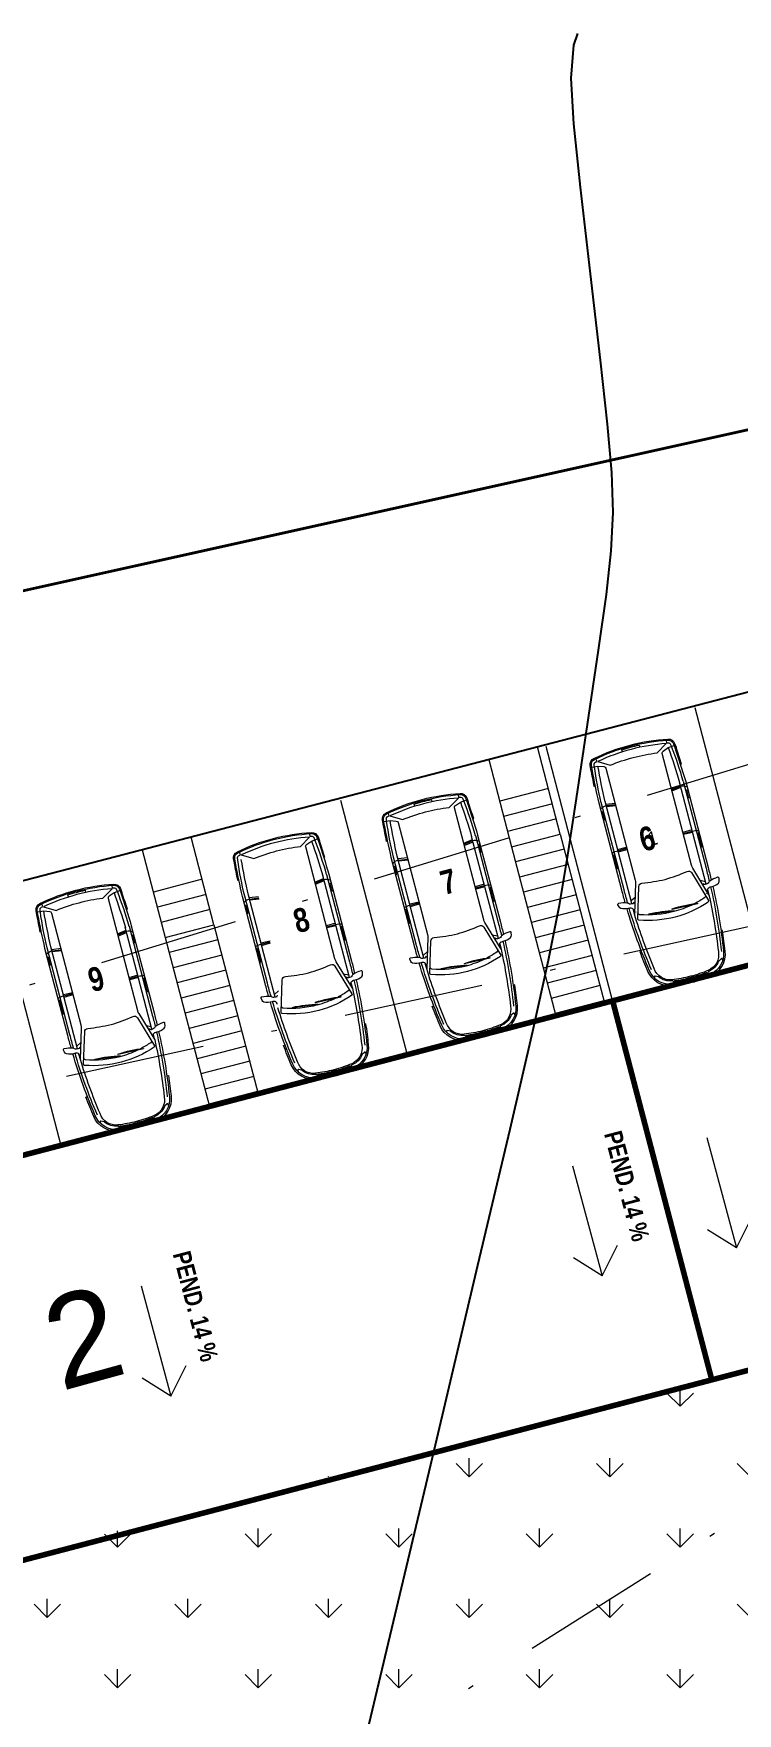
# Model space of a CAD drawing. Header units: metres. Extents: x -899 to -730, y -240 to 6.
# Drawn here: x -777.37 to -764.78, y -160.13 to -130.11 of the extents above; entities that cross this region are included whole.
import ezdxf

# ---------------------------------------------------------------- set-up
doc = ezdxf.new("R2010")
doc.units = ezdxf.units.M
doc.header["$LTSCALE"] = 5
doc.header["$MEASUREMENT"] = 0
doc.linetypes.add('DASHDOT', pattern=[1, 0.5, -0.25, 0, -0.25])
doc.linetypes.add('HIDDEN', pattern=[0.375, 0.25, -0.125])
for name, color, linetype, lineweight in [('A-ANNO-TEXT', 3, 'Continuous', 18), ('A-AREA-PATT', 8, 'Continuous', 18), ('A-FLOR-OVHD', 3, 'HIDDEN', 18), ('U-ANNO-NOTE', 7, 'Continuous', 35), ('U-PARK-MNR', 255, 'Continuous', 13)]:
    doc.layers.add(name, color=color, linetype=linetype, lineweight=lineweight)
for name, color, linetype in [('U-BLDG', 7, 'Continuous'), ('U-GREN', 60, 'Continuous'), ('U-PROP', 1, 'Continuous'), ('U-STRT', 4, 'Continuous'), ('U-TOPO-CURV', 8, 'Continuous')]:
    doc.layers.add(name, color=color, linetype=linetype)
doc.styles.add('E-ARIAL', font='arial.ttf')
doc.styles.add('E-ROMANS', font='romans.shx', dxfattribs={"width": 0.8})

msp = doc.modelspace()

# ---------------------------------------------------------------- hatches: boundary and pattern name
at = {"layer": 'A-AREA-PATT', "linetype": 'DASHDOT'}
h = msp.add_hatch(dxfattribs=at)
h.set_pattern_fill('GRASS', color=256, scale=0.07, style=0)
h.set_pattern_definition([(90, (-133.418, 0), (-1.257235, 1.257235), [0.333375, -2.181095]), (45, (-133.418, 0), (-1.257236, 1.257236), [0.333375, -1.444625]), (135, (-133.418, 0), (-1.257236, -1.257236), [0.333375, -1.444625])])
edge = h.paths.add_edge_path()
edge.add_line((-752.312, -173.159), (-752.517, -173.21))
edge.add_line((-752.517, -173.21), (-757.708, -152.193))
edge.add_line((-757.708, -152.193), (-802.73, -163.774))
edge.add_line((-802.73, -163.774), (-805.665, -152.562))
edge.add_line((-805.665, -152.562), (-808.244, -153.233))
edge.add_line((-808.244, -153.233), (-805.308, -164.449))
edge.add_line((-805.308, -164.449), (-831.621, -171.338))
edge.add_line((-831.621, -171.338), (-825.452, -194.9))
edge.add_line((-825.452, -194.9), (-799.139, -188.011))
edge.add_line((-799.139, -188.011), (-796.191, -199.272))
edge.add_line((-796.191, -199.272), (-793.772, -198.638))
edge.add_line((-793.772, -198.638), (-796.735, -187.32))
edge.add_line((-796.735, -187.32), (-751.702, -175.53))
edge.add_line((-751.702, -175.53), (-752.313, -173.157))

# ---------------------------------------------------------------- linework, layer by layer
at = {"layer": 'A-ANNO-TEXT', "linetype": 'DASHDOT'}
for p, q in [((-765.331, -149.837, 8.83), (-764.799, -151.806, 8.83)), ((-767.732, -150.339, 8.83), (-767.199, -152.308, 8.83)), ((-764.799, -151.806, 8.83), (-764.525, -151.257, 8.83)), ((-764.799, -151.806, 8.83), (-765.315, -151.483, 8.83)), ((-767.199, -152.308, 8.83), (-766.925, -151.759, 8.83)), ((-767.199, -152.308, 8.83), (-767.716, -151.985, 8.83)), ((-775.444, -152.487, 8.83), (-774.911, -154.456, 8.83)), ((-774.911, -154.456, 8.83), (-774.637, -153.907, 8.83)), ((-774.911, -154.456, 8.83), (-775.427, -154.133, 8.83))]:
    msp.add_line(p, q, dxfattribs=at)
at = {"layer": 'A-FLOR-OVHD', "linetype": 'DASHDOT'}
for p, q in [((-749.381, -138.506, 8.83), (-844.468, -167.672, 8.83)), ((-846.519, -164.04, 8.83), (-748.295, -142.493, 8.83)), ((-757.708, -152.193, 8.83), (-825.452, -194.9, 8.83))]:
    msp.add_line(p, q, dxfattribs=at)
at = {"layer": 'U-BLDG', "const_width": 0.1, "elevation": 8.83}
for points in [[(-748.295, -142.493), (-746.523, -149.265), (-765.241, -154.166), (-767.014, -147.394)], [(-767.013, -147.394), (-765.241, -154.166), (-783.959, -159.066), (-785.732, -152.294)]]:
    msp.add_lwpolyline(points, close=True, dxfattribs=at)
at = {"layer": 'U-GREN', "ltscale": 15, "elevation": 8.83}
msp.add_lwpolyline([(-752.323, -173.162), (-752.517, -173.21), (-757.338, -154.47), (-757.145, -154.42), (-757.725, -152.198), (-802.693, -163.971), (-805.665, -152.562), (-808.244, -153.233), (-805.258, -164.642), (-831.458, -171.502), (-830.878, -173.762), (-830.684, -173.712), (-825.885, -192.457), (-826.078, -192.507), (-825.452, -194.9), (-799.139, -188.011), (-796.198, -199.244), (-793.78, -198.61), (-796.735, -187.32), (-751.702, -175.53), (-752.323, -173.162)], dxfattribs=at)
at = {"layer": 'U-PARK-MNR'}
for p, q in [((-767.949, -144.414, 8.83), (-768.357, -142.856, 8.83)), ((-769.228, -143.083, 8.83), (-768.82, -144.642, 8.83)), ((-774.141, -146.035, 8.83), (-774.551, -144.468, 8.83)), ((-768.82, -144.642, 8.83), (-767.949, -144.414, 8.83)), ((-775.422, -144.694, 8.83), (-775.011, -146.263, 8.83)), ((-775.011, -146.263, 8.83), (-774.141, -146.035, 8.83)), ((-775.011, -146.263, 8.83), (-774.221, -149.281, 8.83))]:
    msp.add_line(p, q, dxfattribs=at)
at = {"layer": 'U-PARK-MNR', "elevation": 8.83}
for points in [[(-765.544, -142.151), (-764.354, -146.697)], [(-766.811, -148.168), (-766.938, -147.684), (-768.204, -142.847)], [(-768.162, -143.601), (-769.033, -143.829)], [(-765.961, -143.604), (-765.806, -143.538)], [(-765.951, -143.643), (-765.795, -143.577)], [(-765.342, -145.309), (-765.819, -143.486)], [(-771.88, -143.81), (-770.69, -148.356)], [(-768.091, -143.872), (-768.962, -144.1)], [(-766.672, -145.657), (-767.149, -143.835)], [(-766.968, -143.868), (-767.136, -143.886)], [(-766.958, -143.907), (-767.126, -143.925)], [(-768.02, -144.143), (-768.891, -144.371)], [(-765.596, -144.339), (-765.756, -144.386)], [(-769.676, -144.577), (-769.521, -144.51)], [(-769.666, -144.616), (-769.51, -144.55)], [(-769.057, -146.282), (-769.534, -144.459)], [(-768.82, -144.642), (-768.03, -147.66)], [(-767.949, -144.414), (-767.159, -147.432)], [(-766.926, -144.687), (-766.763, -144.65)], [(-765.584, -144.386), (-765.747, -144.423)], [(-770.387, -146.63), (-770.864, -144.807)], [(-770.683, -144.84), (-770.851, -144.859)], [(-770.673, -144.879), (-770.841, -144.898)], [(-767.878, -144.685), (-768.749, -144.912)], [(-767.807, -144.955), (-768.678, -145.183)], [(-766.914, -144.734), (-766.754, -144.687)], [(-774.353, -145.222), (-775.224, -145.45)], [(-772.337, -145.273), (-772.181, -145.207)], [(-772.326, -145.312), (-772.171, -145.246)], [(-771.718, -146.978), (-772.195, -145.156)], [(-767.737, -145.226), (-768.607, -145.454)], [(-765.45, -145.24), (-765.354, -145.261)], [(-778.072, -145.431), (-776.881, -149.977)], [(-774.282, -145.493), (-775.153, -145.721)], [(-773.048, -147.326), (-773.525, -145.504)], [(-773.344, -145.537), (-773.512, -145.555)], [(-769.311, -145.312), (-769.471, -145.359)], [(-769.299, -145.358), (-769.462, -145.396)], [(-767.666, -145.497), (-768.536, -145.725)], [(-766.612, -145.545), (-766.685, -145.609)], [(-774.212, -145.764), (-775.082, -145.992)], [(-773.333, -145.576), (-773.501, -145.594)], [(-770.642, -145.66), (-770.479, -145.622)], [(-770.629, -145.707), (-770.469, -145.66)], [(-767.595, -145.768), (-768.465, -145.996)], [(-775.868, -146.198), (-775.712, -146.131)], [(-775.249, -147.903), (-775.726, -146.08)], [(-774.141, -146.035), (-773.35, -149.053)], [(-771.971, -146.008), (-772.132, -146.055)], [(-771.959, -146.055), (-772.122, -146.092)], [(-767.524, -146.039), (-768.394, -146.267)], [(-776.579, -148.251), (-777.056, -146.428)], [(-776.875, -146.461), (-777.043, -146.48)], [(-775.857, -146.237), (-775.702, -146.171)], [(-774.07, -146.305), (-774.94, -146.533)], [(-773.302, -146.356), (-773.139, -146.319)], [(-773.29, -146.403), (-773.129, -146.356)], [(-769.165, -146.213), (-769.07, -146.233)], [(-767.453, -146.31), (-768.324, -146.538)], [(-776.864, -146.5), (-777.032, -146.519)], [(-773.999, -146.576), (-774.869, -146.804)], [(-770.327, -146.517), (-770.4, -146.582)], [(-767.382, -146.581), (-768.253, -146.809)], [(-775.502, -146.933), (-775.663, -146.98)], [(-775.49, -146.979), (-775.653, -147.017)], [(-773.928, -146.847), (-774.799, -147.075)], [(-771.825, -146.909), (-771.73, -146.93)], [(-767.311, -146.851), (-768.182, -147.079)], [(-776.833, -147.281), (-776.67, -147.243)], [(-776.821, -147.328), (-776.66, -147.281)], [(-773.857, -147.118), (-774.728, -147.346)], [(-772.988, -147.214), (-773.061, -147.278)], [(-767.24, -147.122), (-768.111, -147.35)], [(-773.786, -147.389), (-774.657, -147.617)], [(-773.715, -147.66), (-774.586, -147.888)], [(-767.169, -147.393), (-768.04, -147.621)], [(-775.356, -147.834), (-775.261, -147.854)], [(-773.644, -147.931), (-774.515, -148.159)], [(-776.519, -148.138), (-776.592, -148.203)], [(-775.198, -148.093), (-775.224, -147.997)], [(-773.573, -148.202), (-774.444, -148.429)], [(-776.529, -148.441), (-776.554, -148.345)], [(-773.502, -148.472), (-774.373, -148.7)], [(-773.431, -148.743), (-774.302, -148.971)], [(-773.361, -149.014), (-774.231, -149.242)]]:
    msp.add_lwpolyline(points, dxfattribs=at)
for points in [[(-767.401, -143.261), (-767.413, -143.19, -0.33391), (-767.347, -143.062, -0.049233), (-766.703, -142.824, -0.049233), (-766.025, -142.716, -0.33391), (-765.905, -142.795), (-765.881, -142.863)], [(-766.788, -145.641, -0.004497), (-766.848, -145.418), (-767.256, -143.862, -0.008757), (-767.381, -143.257), (-767.394, -143.187, -0.33391), (-767.339, -143.08, -0.049233), (-766.698, -142.843, -0.049233), (-766.024, -142.736, -0.33391), (-765.924, -142.802), (-765.9, -142.87, -0.008757), (-765.713, -143.459), (-765.306, -145.014, -0.004497), (-765.249, -145.238)], [(-766.836, -142.945), (-766.848, -142.907, -0.011619), (-766.693, -142.862, -0.011619), (-766.537, -142.825), (-766.529, -142.864)], [(-765.317, -145.403), (-765.292, -145.5), (-765.581, -145.025, -0.07261), (-765.603, -144.971), (-766.126, -142.974, -0.318175), (-766.11, -142.931), (-766.019, -142.869), (-765.913, -142.832)], [(-765.751, -143.47, 0.024357), (-765.96, -142.849, 0.000346), (-765.971, -142.82, 0.337483), (-766.021, -142.787, 0.001846), (-766.046, -142.789), (-766.053, -142.74)], [(-765.802, -143.171), (-765.782, -143.165, 0.004489), (-765.881, -142.863)], [(-767.217, -143.854, -0.024357), (-767.339, -143.21, -0.000346), (-767.344, -143.18, -0.337483), (-767.316, -143.126, -0.001846), (-767.293, -143.116), (-767.312, -143.069)], [(-766.019, -142.869, -0.013486), (-765.818, -143.49)], [(-767.32, -143.568), (-767.339, -143.572, -0.004489), (-767.401, -143.261)], [(-767.388, -143.218), (-767.277, -143.199), (-767.169, -143.208, -0.318175), (-767.133, -143.238), (-766.61, -145.235, -0.07261), (-766.604, -145.293), (-766.623, -145.848), (-766.648, -145.752)], [(-767.149, -143.838, -0.013486), (-767.277, -143.199)], [(-771.116, -144.233), (-771.128, -144.163, -0.33391), (-771.063, -144.035, -0.049233), (-770.419, -143.796, -0.049233), (-769.74, -143.688, -0.33391), (-769.62, -143.768), (-769.596, -143.836)], [(-770.503, -146.613, -0.004497), (-770.563, -146.391), (-770.971, -144.835, -0.008757), (-771.096, -144.23), (-771.109, -144.159, -0.33391), (-771.054, -144.053, -0.049233), (-770.413, -143.816, -0.049233), (-769.739, -143.708, -0.33391), (-769.639, -143.775), (-769.615, -143.842, -0.008757), (-769.428, -144.431), (-769.021, -145.987, -0.004497), (-768.964, -146.21)], [(-769.466, -144.443, 0.024357), (-769.675, -143.821, 0.000346), (-769.686, -143.793, 0.337483), (-769.736, -143.76, 0.001846), (-769.761, -143.762), (-769.768, -143.712)], [(-765.956, -143.623), (-765.8, -143.557, -0.193782), (-765.685, -143.566)], [(-765.752, -143.469), (-765.344, -145.025, -0.004782), (-765.285, -145.261)], [(-765.633, -143.765), (-765.638, -143.766, -0.414214), (-765.656, -143.755), (-765.686, -143.639, -0.414214), (-765.676, -143.621), (-765.671, -143.619)], [(-770.932, -144.826, -0.024357), (-771.054, -144.182, -0.000346), (-771.059, -144.153, -0.337483), (-771.031, -144.099, -0.001846), (-771.008, -144.088), (-771.027, -144.042)], [(-770.551, -143.917), (-770.563, -143.879, -0.011619), (-770.408, -143.835, -0.011619), (-770.252, -143.798), (-770.244, -143.837)], [(-769.032, -146.376), (-769.007, -146.472), (-769.296, -145.997, -0.07261), (-769.318, -145.944), (-769.841, -143.947, -0.318175), (-769.825, -143.903), (-769.734, -143.842), (-769.628, -143.805)], [(-769.734, -143.842, -0.013486), (-769.534, -144.462)], [(-769.517, -144.143), (-769.498, -144.137, 0.004489), (-769.596, -143.836)], [(-767.228, -143.97, -0.193782), (-767.131, -143.906), (-766.963, -143.887)], [(-766.746, -145.644, -0.004782), (-766.81, -145.408), (-767.217, -143.852)], [(-767.176, -144.168), (-767.171, -144.167, 0.414214), (-767.16, -144.149), (-767.19, -144.033, 0.414214), (-767.209, -144.022), (-767.214, -144.023)], [(-771.035, -144.541), (-771.054, -144.545, -0.004489), (-771.116, -144.234)], [(-771.103, -144.191), (-770.993, -144.172), (-770.884, -144.181, -0.318175), (-770.848, -144.21), (-770.325, -146.208, -0.07261), (-770.319, -146.265), (-770.338, -146.821), (-770.363, -146.724)], [(-770.864, -144.81, -0.013486), (-770.993, -144.172)], [(-765.751, -144.405), (-765.59, -144.362, -0.092017), (-765.48, -144.35)], [(-773.776, -144.93), (-773.789, -144.859, -0.33391), (-773.723, -144.731, -0.049233), (-773.079, -144.493, -0.049233), (-772.401, -144.385, -0.33391), (-772.281, -144.465), (-772.257, -144.532)], [(-773.164, -147.31, -0.004497), (-773.224, -147.087), (-773.631, -145.532, -0.008757), (-773.757, -144.927), (-773.769, -144.856, -0.33391), (-773.714, -144.749, -0.049233), (-773.074, -144.512, -0.049233), (-772.4, -144.405, -0.33391), (-772.299, -144.471), (-772.275, -144.539, -0.008757), (-772.088, -145.128), (-771.681, -146.684, -0.004497), (-771.625, -146.907)], [(-771.693, -147.073), (-771.667, -147.169), (-771.956, -146.694, -0.07261), (-771.979, -146.641), (-772.501, -144.643, -0.318175), (-772.485, -144.6), (-772.395, -144.539), (-772.289, -144.501)], [(-772.127, -145.139, 0.024357), (-772.336, -144.518, 0.000346), (-772.346, -144.489, 0.337483), (-772.397, -144.456, 0.001846), (-772.422, -144.458), (-772.428, -144.409)], [(-772.395, -144.539, -0.013486), (-772.194, -145.159)], [(-772.177, -144.84), (-772.158, -144.834, 0.004489), (-772.256, -144.532)], [(-769.671, -144.596), (-769.516, -144.53, -0.193782), (-769.4, -144.539)], [(-769.467, -144.441), (-769.059, -145.997, -0.004782), (-769, -146.234)], [(-769.348, -144.737), (-769.353, -144.738, -0.414214), (-769.371, -144.728), (-769.401, -144.612, -0.414214), (-769.391, -144.593), (-769.386, -144.592)], [(-767.022, -144.754, -0.092017), (-766.92, -144.711), (-766.759, -144.668)], [(-765.404, -144.639), (-765.409, -144.641, -0.414214), (-765.427, -144.63), (-765.485, -144.409, -0.414214), (-765.474, -144.39), (-765.469, -144.389)], [(-773.695, -145.237), (-773.715, -145.241, -0.004489), (-773.776, -144.93)], [(-773.592, -145.523, -0.024357), (-773.714, -144.879, -0.000346), (-773.719, -144.849, -0.337483), (-773.691, -144.795, -0.001846), (-773.669, -144.785), (-773.687, -144.739)], [(-773.524, -145.507, -0.013486), (-773.653, -144.868)], [(-770.943, -144.943, -0.193782), (-770.846, -144.878), (-770.678, -144.86)], [(-770.461, -146.616, -0.004782), (-770.525, -146.381), (-770.932, -144.825)], [(-766.947, -145.043), (-766.942, -145.042, 0.414214), (-766.931, -145.024), (-766.989, -144.802, 0.414214), (-767.007, -144.792), (-767.012, -144.793)], [(-772.331, -145.293), (-772.176, -145.227, -0.193782), (-772.06, -145.235)], [(-772.127, -145.138), (-771.72, -146.694, -0.004782), (-771.66, -146.93)], [(-770.891, -145.141), (-770.886, -145.14, 0.414214), (-770.875, -145.122), (-770.906, -145.005, 0.414214), (-770.924, -144.995), (-770.929, -144.996)], [(-765.892, -145.896, -0.081313), (-766.547, -145.954, -0.39897), (-766.565, -145.933), (-766.546, -145.35, -0.386285), (-766.489, -145.292, 0.028833), (-766.075, -145.225, 0.028833), (-765.68, -145.08, -0.386285), (-765.603, -145.103), (-765.3, -145.602, -0.39897), (-765.306, -145.629, -0.085834), (-765.893, -145.896)], [(-765.313, -145.439, 0.000174), (-765.317, -145.424, -0.346455), (-765.29, -145.368), (-765.283, -145.364, -0.073812), (-765.255, -145.355, 0.148415), (-765.123, -145.289, 0.230944), (-765.107, -145.248), (-765.111, -145.204, 0.474401), (-765.137, -145.187, 0.077882), (-765.274, -145.254, 0.179061), (-765.294, -145.274, -0.20076), (-765.322, -145.301), (-765.359, -145.315, -0.386037), (-765.396, -145.301)], [(-777.307, -145.854), (-777.32, -145.784, -0.33391), (-777.254, -145.655, -0.049233), (-776.61, -145.417, -0.049233), (-775.932, -145.309, -0.33391), (-775.812, -145.389), (-775.788, -145.456)], [(-776.695, -148.234, -0.004497), (-776.755, -148.012), (-777.162, -146.456, -0.008757), (-777.288, -145.851), (-777.3, -145.78, -0.33391), (-777.245, -145.673, -0.049233), (-776.605, -145.436, -0.049233), (-775.931, -145.329, -0.33391), (-775.83, -145.396), (-775.806, -145.463, -0.008757), (-775.619, -146.052), (-775.212, -147.608, -0.004497), (-775.156, -147.831)], [(-776.742, -145.538), (-776.754, -145.5, -0.011619), (-776.6, -145.456, -0.011619), (-776.444, -145.419), (-776.435, -145.458)], [(-775.82, -145.425), (-775.926, -145.463), (-776.016, -145.524, 0.318175), (-776.032, -145.568), (-775.51, -147.565, 0.07261), (-775.487, -147.618), (-775.198, -148.093, -0.024392), (-775.03, -149.108, -0.355184), (-775.209, -149.442, -0.035364), (-775.528, -149.55)], [(-775.658, -146.063, 0.024357), (-775.867, -145.442, 0.000346), (-775.877, -145.414, 0.337483), (-775.928, -145.381, 0.001846), (-775.953, -145.383), (-775.959, -145.333)], [(-775.926, -145.463, -0.013486), (-775.725, -146.083)], [(-775.708, -145.764), (-775.689, -145.758, 0.004489), (-775.787, -145.457)], [(-773.603, -145.639, -0.193782), (-773.506, -145.575), (-773.338, -145.556)], [(-773.121, -147.313, -0.004782), (-773.185, -147.077), (-773.592, -145.522)], [(-772.008, -145.434), (-772.013, -145.435, -0.414214), (-772.031, -145.424), (-772.062, -145.308, -0.414214), (-772.051, -145.29), (-772.046, -145.289)], [(-769.467, -145.377), (-769.305, -145.335, -0.092017), (-769.195, -145.323)], [(-769.119, -145.612), (-769.124, -145.613, -0.414214), (-769.142, -145.603), (-769.2, -145.381, -0.414214), (-769.189, -145.363), (-769.184, -145.362)], [(-765.223, -145.348, -0.030512), (-765.031, -146.51, -0.333012), (-765.274, -146.923, -0.035089), (-765.601, -147.034, -0.035089), (-765.941, -147.098, -0.333012), (-766.355, -146.856, -0.030512), (-766.757, -145.749)], [(-765.292, -145.5, -0.024392), (-765.124, -146.514, -0.355184), (-765.302, -146.848, -0.035364), (-765.621, -146.956)], [(-765.357, -145.508, -0.399668), (-765.366, -145.549, -0.029207), (-765.546, -145.656)], [(-765.339, -145.478, -0.000015), (-765.339, -145.479)], [(-765.262, -145.357, -0.030527), (-765.07, -146.515)], [(-777.226, -146.162), (-777.246, -146.166, -0.004489), (-777.307, -145.855)], [(-775.528, -149.55, -0.035364), (-775.859, -149.612, -0.355184), (-776.178, -149.409, -0.024392), (-776.529, -148.441), (-776.51, -147.886, 0.07261), (-776.517, -147.829), (-777.04, -145.831, 0.318175), (-777.075, -145.801), (-777.184, -145.792), (-777.295, -145.812)], [(-777.123, -146.447, -0.024357), (-777.245, -145.803, -0.000346), (-777.25, -145.774, -0.337483), (-777.222, -145.72, -0.001846), (-777.2, -145.709), (-777.218, -145.663)], [(-777.055, -146.431, -0.013486), (-777.184, -145.792)], [(-773.551, -145.838), (-773.546, -145.836, 0.414214), (-773.536, -145.818), (-773.566, -145.702, 0.414214), (-773.584, -145.691), (-773.589, -145.692)], [(-770.737, -145.727, -0.092017), (-770.635, -145.683), (-770.474, -145.641)], [(-770.662, -146.016), (-770.657, -146.015, 0.414214), (-770.646, -145.996), (-770.704, -145.775, 0.414214), (-770.722, -145.764), (-770.727, -145.766)], [(-766.318, -146.841, -0.030527), (-766.719, -145.738, -0.148415), (-766.867, -145.745, -0.230944), (-766.9, -145.717), (-766.918, -145.677, -0.474401), (-766.904, -145.65, -0.077882), (-766.752, -145.64)], [(-766.759, -145.642, -0.179061), (-766.731, -145.651, 0.20076), (-766.694, -145.66), (-766.655, -145.655, 0.386037), (-766.629, -145.624)], [(-766.725, -145.74, -0.073812), (-766.697, -145.734), (-766.688, -145.734, -0.346455), (-766.638, -145.77, 0.000174), (-766.634, -145.784)], [(-765.621, -146.956, -0.035364), (-765.953, -147.019, -0.355184), (-766.272, -146.815, -0.024392), (-766.623, -145.848)], [(-766.591, -145.807, -0.000015), (-766.592, -145.806)], [(-765.918, -145.799, -0.086771), (-766.534, -145.855, -0.399668), (-766.562, -145.824)], [(-765.598, -145.682, -0.047678), (-765.919, -145.799)], [(-775.862, -146.217), (-775.707, -146.151, -0.193782), (-775.591, -146.16)], [(-775.658, -146.062), (-775.251, -147.618, -0.004782), (-775.191, -147.855)], [(-772.127, -146.074), (-771.965, -146.031, -0.092017), (-771.855, -146.019)], [(-771.779, -146.309), (-771.784, -146.31, -0.414214), (-771.802, -146.299), (-771.86, -146.078, -0.414214), (-771.85, -146.059), (-771.845, -146.058)], [(-769.608, -146.869, -0.081313), (-770.262, -146.926, -0.39897), (-770.281, -146.906), (-770.261, -146.323, -0.386285), (-770.205, -146.265, 0.028833), (-769.79, -146.197, 0.028833), (-769.395, -146.053, -0.386285), (-769.318, -146.076), (-769.015, -146.575, -0.39897), (-769.021, -146.601, -0.085834), (-769.608, -146.869)], [(-769.028, -146.411, 0.000174), (-769.032, -146.397, -0.346455), (-769.005, -146.341), (-768.998, -146.337, -0.073812), (-768.97, -146.328, 0.148415), (-768.838, -146.261, 0.230944), (-768.822, -146.22), (-768.826, -146.177, 0.474401), (-768.852, -146.16, 0.077882), (-768.989, -146.226, 0.179061), (-769.009, -146.247, -0.20076), (-769.037, -146.274), (-769.074, -146.288, -0.386037), (-769.111, -146.273)], [(-765.594, -147.063, 0.035089), (-765.262, -146.951, 0.333012), (-765.001, -146.506, 0.008677), (-765.049, -146.135), (-765.082, -146.14)], [(-776.652, -148.237, -0.004782), (-776.716, -148.002), (-777.123, -146.446)], [(-775.539, -146.358), (-775.544, -146.359, -0.414214), (-775.562, -146.349), (-775.593, -146.233, -0.414214), (-775.582, -146.214), (-775.577, -146.213)], [(-773.398, -146.423, -0.092017), (-773.296, -146.38), (-773.134, -146.337)], [(-773.322, -146.712), (-773.317, -146.711, 0.414214), (-773.306, -146.693), (-773.364, -146.471, 0.414214), (-773.383, -146.461), (-773.388, -146.462)], [(-768.938, -146.32, -0.030512), (-768.746, -147.482, -0.333012), (-768.989, -147.896, -0.035089), (-769.316, -148.006, -0.035089), (-769.656, -148.07, -0.333012), (-770.07, -147.829, -0.030512), (-770.472, -146.722)], [(-769.055, -146.451, -0.000015), (-769.054, -146.452)], [(-768.977, -146.329, -0.030527), (-768.785, -147.487)], [(-777.134, -146.563, -0.193782), (-777.037, -146.499), (-776.869, -146.481)], [(-777.082, -146.762), (-777.077, -146.761, 0.414214), (-777.067, -146.742), (-777.097, -146.626, 0.414214), (-777.115, -146.616), (-777.12, -146.617)], [(-772.268, -147.565, -0.081313), (-772.923, -147.623, -0.39897), (-772.941, -147.602), (-772.921, -147.019, -0.386285), (-772.865, -146.961, 0.028833), (-772.45, -146.894, 0.028833), (-772.056, -146.749, -0.386285), (-771.978, -146.772), (-771.675, -147.271, -0.39897), (-771.681, -147.298, -0.085834), (-772.269, -147.565)], [(-770.349, -146.757, -0.000174), (-770.353, -146.742, 0.346455), (-770.404, -146.707), (-770.412, -146.707, 0.073812), (-770.44, -146.713, -0.148415), (-770.589, -146.72, -0.230944), (-770.622, -146.692), (-770.64, -146.652, -0.474401), (-770.626, -146.624, -0.077882), (-770.474, -146.615, -0.179061), (-770.446, -146.623, 0.20076), (-770.409, -146.633), (-770.37, -146.627, 0.386037), (-770.344, -146.596)], [(-770.033, -147.814, -0.030527), (-770.434, -146.711)], [(-769.313, -146.655, -0.047678), (-769.634, -146.772)], [(-769.007, -146.472, -0.024392), (-768.839, -147.487, -0.355184), (-769.017, -147.821, -0.035364), (-769.337, -147.929)], [(-769.072, -146.481, -0.399668), (-769.081, -146.521, -0.029207), (-769.261, -146.628)], [(-765.594, -147.063, -0.035089), (-765.937, -147.127, -0.333012), (-766.383, -146.868, -0.008677), (-766.523, -146.521), (-766.492, -146.509)], [(-765.046, -146.671), (-765.055, -146.646, 0.526865), (-765.071, -146.642), (-765.117, -146.683, 0.121962), (-765.12, -146.686, -0.204341), (-765.295, -146.867, -0.001094), (-765.304, -146.871), (-765.325, -146.944)], [(-775.658, -146.998), (-775.496, -146.956, -0.092017), (-775.386, -146.944)], [(-775.31, -147.233), (-775.315, -147.234, -0.414214), (-775.333, -147.224), (-775.391, -147.002, -0.414214), (-775.381, -146.984), (-775.376, -146.983)], [(-771.599, -147.017, -0.030512), (-771.406, -148.179, -0.333012), (-771.649, -148.592, -0.035089), (-771.977, -148.703, -0.035089), (-772.316, -148.767, -0.333012), (-772.731, -148.526, -0.030512), (-773.132, -147.418)], [(-771.689, -147.108, 0.000174), (-771.692, -147.093, -0.346455), (-771.666, -147.037), (-771.659, -147.033, -0.073812), (-771.631, -147.024, 0.148415), (-771.498, -146.958, 0.230944), (-771.483, -146.917), (-771.487, -146.874, 0.474401), (-771.512, -146.856, 0.077882), (-771.65, -146.923, 0.179061), (-771.669, -146.944, -0.20076), (-771.697, -146.97), (-771.734, -146.984, -0.386037), (-771.772, -146.97)], [(-771.638, -147.026, -0.030527), (-771.446, -148.184)], [(-769.337, -147.929, -0.035364), (-769.668, -147.991, -0.355184), (-769.987, -147.788, -0.024392), (-770.338, -146.821)], [(-770.306, -146.78, -0.000015), (-770.307, -146.778)], [(-769.633, -146.772, -0.086771), (-770.249, -146.827, -0.399668), (-770.277, -146.796)], [(-765.886, -147.091), (-765.94, -147.037, -0.001094), (-765.95, -147.038, -0.204341), (-766.191, -146.967, 0.121962), (-766.195, -146.965), (-766.255, -146.952, 0.526865), (-766.267, -146.964), (-766.263, -146.99)], [(-765.667, -147.003, -0.025368), (-765.908, -147.047)], [(-765.646, -147.01, -0.026405), (-765.898, -147.058)], [(-765.625, -147.017, -0.027374), (-765.887, -147.069)], [(-765.607, -147.013), (-765.665, -146.993, -0.74325), (-765.665, -146.983), (-765.618, -146.971)], [(-765.606, -147.012), (-765.566, -146.967, 0.74325), (-765.571, -146.959), (-765.617, -146.971)], [(-765.335, -146.924, -0.027374), (-765.589, -147.008)], [(-765.331, -146.91, -0.026405), (-765.574, -146.991)], [(-765.327, -146.895, -0.025368), (-765.559, -146.975)], [(-776.929, -147.348, -0.092017), (-776.827, -147.304), (-776.665, -147.262)], [(-773.009, -147.453, -0.000174), (-773.013, -147.439, 0.346455), (-773.064, -147.403), (-773.072, -147.403, 0.073812), (-773.101, -147.409, -0.148415), (-773.249, -147.416, -0.230944), (-773.282, -147.388), (-773.3, -147.348, -0.474401), (-773.286, -147.321, -0.077882), (-773.134, -147.312, -0.179061), (-773.107, -147.32, 0.20076), (-773.069, -147.329), (-773.03, -147.324, 0.386037), (-773.004, -147.293)], [(-771.974, -147.351, -0.047678), (-772.294, -147.469)], [(-771.667, -147.169, -0.024392), (-771.499, -148.184, -0.355184), (-771.678, -148.517, -0.035364), (-771.997, -148.626)], [(-771.732, -147.177, -0.399668), (-771.741, -147.218, -0.029207), (-771.921, -147.325)], [(-771.715, -147.147, -0.000015), (-771.715, -147.148)], [(-769.309, -148.035, 0.035089), (-768.977, -147.923, 0.333012), (-768.716, -147.479, 0.008677), (-768.764, -147.107), (-768.797, -147.112)], [(-776.853, -147.637), (-776.848, -147.636, 0.414214), (-776.837, -147.617), (-776.895, -147.396, 0.414214), (-776.914, -147.385), (-776.919, -147.386)], [(-775.799, -148.49, -0.081313), (-776.454, -148.547, -0.39897), (-776.472, -148.527), (-776.452, -147.944, -0.386285), (-776.396, -147.886, 0.028833), (-775.981, -147.818, 0.028833), (-775.587, -147.674, -0.386285), (-775.509, -147.697), (-775.206, -148.195, -0.39897), (-775.212, -148.222, -0.085834), (-775.8, -148.49)], [(-772.694, -148.51, -0.030527), (-773.094, -147.407)], [(-771.997, -148.626, -0.035364), (-772.328, -148.688, -0.355184), (-772.647, -148.484, -0.024392), (-772.998, -147.517)], [(-772.967, -147.476, -0.000015), (-772.967, -147.475)], [(-772.294, -147.468, -0.086771), (-772.91, -147.524, -0.399668), (-772.937, -147.493)], [(-769.309, -148.035, -0.035089), (-769.652, -148.1, -0.333012), (-770.098, -147.841, -0.008677), (-770.238, -147.493), (-770.207, -147.481)], [(-768.761, -147.644), (-768.77, -147.619, 0.526865), (-768.786, -147.615), (-768.832, -147.655, 0.121962), (-768.835, -147.659, -0.204341), (-769.01, -147.839, -0.001094), (-769.019, -147.843), (-769.04, -147.916)], [(-775.13, -147.941, -0.030512), (-774.937, -149.103, -0.333012), (-775.18, -149.517, -0.035089), (-775.508, -149.627, -0.035089), (-775.847, -149.691, -0.333012), (-776.262, -149.45, -0.030512), (-776.663, -148.343)], [(-775.22, -148.032, 0.000174), (-775.223, -148.017, -0.346455), (-775.197, -147.962), (-775.19, -147.958, -0.073812), (-775.162, -147.949, 0.148415), (-775.029, -147.882, 0.230944), (-775.014, -147.841), (-775.018, -147.798, 0.474401), (-775.043, -147.781, 0.077882), (-775.181, -147.847, 0.179061), (-775.2, -147.868, -0.20076), (-775.228, -147.895), (-775.265, -147.909, -0.386037), (-775.303, -147.894)], [(-775.169, -147.95, -0.030527), (-774.977, -149.108)], [(-771.969, -148.732, 0.035089), (-771.638, -148.62, 0.333012), (-771.376, -148.175, 0.008677), (-771.424, -147.804), (-771.457, -147.809)], [(-769.601, -148.063), (-769.655, -148.01, -0.001094), (-769.665, -148.011, -0.204341), (-769.906, -147.94, 0.121962), (-769.911, -147.938), (-769.971, -147.925, 0.526865), (-769.982, -147.936), (-769.978, -147.963)], [(-769.322, -147.985), (-769.38, -147.965, -0.74325), (-769.38, -147.956), (-769.333, -147.944)], [(-769.322, -147.985), (-769.281, -147.94, 0.74325), (-769.286, -147.931), (-769.332, -147.944)], [(-769.05, -147.897, -0.027374), (-769.304, -147.98)], [(-769.046, -147.882, -0.026405), (-769.289, -147.964)], [(-769.042, -147.868, -0.025368), (-769.274, -147.947)], [(-776.54, -148.378, -0.000174), (-776.544, -148.363, 0.346455), (-776.595, -148.328), (-776.603, -148.328, 0.073812), (-776.632, -148.334, -0.148415), (-776.78, -148.341, -0.230944), (-776.813, -148.313), (-776.831, -148.273, -0.474401), (-776.817, -148.245, -0.077882), (-776.665, -148.236, -0.179061), (-776.638, -148.244, 0.20076), (-776.6, -148.254), (-776.561, -148.248, 0.386037), (-776.535, -148.217)], [(-775.263, -148.102, -0.399668), (-775.272, -148.142, -0.029207), (-775.452, -148.249)], [(-775.246, -148.071, -0.000015), (-775.246, -148.073)], [(-771.969, -148.732, -0.035089), (-772.313, -148.797, -0.333012), (-772.758, -148.537, -0.008677), (-772.899, -148.19), (-772.867, -148.178)], [(-769.382, -147.975, -0.025368), (-769.623, -148.02)], [(-769.361, -147.983, -0.026405), (-769.613, -148.031)], [(-769.34, -147.99, -0.027374), (-769.602, -148.041)], [(-776.225, -149.435, -0.030527), (-776.625, -148.332)], [(-776.498, -148.401, -0.000015), (-776.498, -148.399)], [(-775.825, -148.393, -0.086771), (-776.441, -148.448, -0.399668), (-776.468, -148.417)], [(-775.505, -148.276, -0.047678), (-775.825, -148.393)], [(-771.702, -148.564, -0.025368), (-771.935, -148.644)], [(-771.421, -148.34), (-771.43, -148.315, 0.526865), (-771.446, -148.311), (-771.492, -148.352, 0.121962), (-771.495, -148.356, -0.204341), (-771.67, -148.536, -0.001094), (-771.68, -148.54), (-771.7, -148.613)], [(-774.988, -148.733), (-774.955, -148.728, -0.008677), (-774.907, -149.1, -0.333012), (-775.169, -149.544, -0.035089), (-775.5, -149.656)], [(-772.262, -148.76), (-772.315, -148.706, -0.001094), (-772.326, -148.708, -0.204341), (-772.567, -148.636, 0.121962), (-772.571, -148.634), (-772.631, -148.622, 0.526865), (-772.643, -148.633), (-772.638, -148.659)], [(-772.042, -148.672, -0.025368), (-772.284, -148.716)], [(-772.021, -148.679, -0.026405), (-772.273, -148.727)], [(-772, -148.686, -0.027374), (-772.263, -148.738)], [(-771.983, -148.682), (-772.04, -148.662, -0.74325), (-772.04, -148.652), (-771.993, -148.64)], [(-771.982, -148.682), (-771.941, -148.636, 0.74325), (-771.946, -148.628), (-771.993, -148.64)], [(-771.71, -148.593, -0.027374), (-771.964, -148.677)], [(-771.706, -148.579, -0.026405), (-771.95, -148.66)], [(-775.5, -149.656, -0.035089), (-775.844, -149.721, -0.333012), (-776.289, -149.462, -0.008677), (-776.43, -149.114), (-776.398, -149.102)], [(-774.952, -149.265), (-774.961, -149.24, 0.526865), (-774.977, -149.236), (-775.023, -149.276, 0.121962), (-775.026, -149.28, -0.204341), (-775.201, -149.46, -0.001094), (-775.211, -149.464), (-775.231, -149.537)], [(-775.793, -149.684), (-775.846, -149.631, -0.001094), (-775.857, -149.632, -0.204341), (-776.098, -149.561, 0.121962), (-776.102, -149.558), (-776.162, -149.546, 0.526865), (-776.174, -149.557), (-776.169, -149.583)], [(-775.573, -149.596, -0.025368), (-775.815, -149.641)], [(-775.552, -149.604, -0.026405), (-775.804, -149.652)], [(-775.531, -149.611, -0.027374), (-775.793, -149.662)], [(-775.514, -149.606), (-775.571, -149.586, -0.74325), (-775.571, -149.577), (-775.524, -149.565)], [(-775.513, -149.606), (-775.472, -149.56, 0.74325), (-775.477, -149.552), (-775.524, -149.564)], [(-775.241, -149.518, -0.027374), (-775.495, -149.601)], [(-775.237, -149.503, -0.026405), (-775.481, -149.585)], [(-775.233, -149.489, -0.025368), (-775.466, -149.568)]]:
    msp.add_lwpolyline(points, format="xyb", dxfattribs=at)
for points in [[(-766.056, -142.798, 0.046663), (-766.683, -142.901, 0.046663), (-767.281, -143.119), (-767.056, -143.183, -0.033192), (-766.645, -143.046, -0.033192), (-766.22, -142.964)], [(-769.771, -143.77, 0.046663), (-770.398, -143.874, 0.046663), (-770.996, -144.091), (-770.771, -144.156, -0.033192), (-770.36, -144.019, -0.033192), (-769.935, -143.937)], [(-773.656, -144.788), (-773.431, -144.852, -0.033192), (-773.021, -144.715, -0.033192), (-772.595, -144.634), (-772.431, -144.467, 0.046663), (-773.059, -144.57, 0.046663)], [(-775.962, -145.391, 0.046663), (-776.59, -145.495, 0.046663), (-777.187, -145.712), (-776.962, -145.777, -0.033192), (-776.552, -145.64, -0.033192), (-776.126, -145.558)], [(-765.902, -145.783), (-765.901, -145.792), (-766.362, -145.85), (-766.364, -145.841, -0.051752)], [(-765.496, -145.65), (-765.494, -145.659), (-765.948, -145.761), (-765.95, -145.751, -0.051752)], [(-769.617, -146.756), (-769.616, -146.765), (-770.078, -146.823), (-770.079, -146.814, -0.051752)], [(-769.212, -146.622), (-769.209, -146.631), (-769.663, -146.733), (-769.665, -146.724, -0.051752)], [(-765.884, -147.072), (-765.907, -147.049, -0.621128), (-765.901, -147.032, 0.021214), (-765.7, -146.996, -0.138742), (-765.684, -146.997), (-765.604, -147.024, -0.02729), (-765.866, -147.078, -0.236715)], [(-765.533, -146.952, 0.021214), (-765.341, -146.886, -0.621128), (-765.327, -146.898), (-765.336, -146.929, -0.236715), (-765.348, -146.942, -0.02729), (-765.603, -147.024), (-765.547, -146.961, -0.138742)], [(-771.872, -147.319), (-771.87, -147.328), (-772.324, -147.43), (-772.326, -147.42, -0.051752)], [(-772.278, -147.452), (-772.276, -147.461), (-772.738, -147.52), (-772.739, -147.51, -0.051752)], [(-769.616, -148.005, 0.021214), (-769.415, -147.969, -0.138742), (-769.399, -147.97), (-769.319, -147.997, -0.02729), (-769.582, -148.05, -0.236715), (-769.599, -148.045), (-769.622, -148.022, -0.621128)], [(-769.262, -147.934, -0.138742), (-769.249, -147.925, 0.021214), (-769.056, -147.858, -0.621128), (-769.043, -147.87), (-769.051, -147.902, -0.236715), (-769.064, -147.915, -0.02729), (-769.319, -147.997)], [(-775.403, -148.243), (-775.401, -148.252), (-775.855, -148.354), (-775.857, -148.345, -0.051752)], [(-775.809, -148.376), (-775.807, -148.386), (-776.269, -148.444), (-776.27, -148.435, -0.051752)], [(-771.724, -148.611, -0.02729), (-771.979, -148.693), (-771.923, -148.63, -0.138742), (-771.909, -148.622, 0.021214), (-771.716, -148.555, -0.621128), (-771.703, -148.567), (-771.712, -148.598, -0.236715)], [(-772.076, -148.665, -0.138742), (-772.059, -148.666), (-771.979, -148.693, -0.02729), (-772.242, -148.747, -0.236715), (-772.259, -148.741), (-772.282, -148.718, -0.621128), (-772.276, -148.701, 0.021214)], [(-775.807, -149.626, 0.021214), (-775.607, -149.59, -0.138742), (-775.59, -149.591), (-775.51, -149.618, -0.02729), (-775.773, -149.671, -0.236715), (-775.79, -149.666), (-775.813, -149.643, -0.621128)], [(-775.51, -149.618), (-775.454, -149.555, -0.138742), (-775.44, -149.546, 0.021214), (-775.247, -149.479, -0.621128), (-775.234, -149.491), (-775.243, -149.522, -0.236715), (-775.255, -149.536, -0.02729)]]:
    msp.add_lwpolyline(points, format="xyb", close=True, dxfattribs=at)
at = {"layer": 'U-PROP', "linetype": 'DASHDOT', "ltscale": 0.01, "const_width": 0.05, "elevation": 8.83}
msp.add_lwpolyline([(-872.262, -162.552), (-858.348, -215.545), (-736.88, -183.692), (-749.928, -133.933), (-822.652, -150.083)], close=True, dxfattribs=at)
at = {"layer": 'U-STRT', "ltscale": 15, "elevation": 8.83}
msp.add_lwpolyline([(-833.633, -209.058), (-738.618, -184.148, 0.449439), (-737.89, -182.98), (-749.176, -138.903, 0.415341), (-750.397, -138.184), (-844.728, -162.725)], format="xyb", dxfattribs=at)
at = {"layer": 'U-TOPO-CURV', "color": 8, "elevation": 106.83}
msp.add_lwpolyline([(-767.642, -130.112), (-767.716, -130.319), (-767.763, -130.905), (-767.716, -131.721), (-767.593, -132.856), (-767.413, -134.403), (-767.235, -135.944), (-767.109, -137.088), (-767.034, -137.956), (-767.012, -138.671), (-767.044, -139.356), (-767.131, -140.133), (-767.273, -141.126), (-767.472, -142.457), (-767.665, -143.778), (-767.818, -144.789), (-767.971, -145.689), (-768.167, -146.674), (-768.447, -147.944), (-768.854, -149.695), (-769.428, -152.125), (-770.213, -155.433), (-770.994, -158.741), (-771.574, -161.169)], dxfattribs=at)

# ---------------------------------------------------------------- texts
at = {"layer": 'A-ANNO-TEXT', "style": 'E-ARIAL'}
msp.add_text('E 2', height=1.6522, rotation=15.3605, dxfattribs=at).set_placement((-778.982, -154.949))
at = {"layer": 'A-ANNO-TEXT', "linetype": 'DASHDOT', "char_height": 0.32102, "width": 4.69283, "attachment_point": 1, "rotation": 284.7116, "style": 'E-ROMANS'}
for insert in [(-766.859, -149.688, 8.83), (-774.57, -151.836, 8.83)]:
    msp.add_mtext('{\\fArial|b1|i0|c0|p34;PEND. 14 %}', dxfattribs=dict(at, insert=insert))
at = {"layer": 'U-ANNO-NOTE', "char_height": 0.42803, "width": 0.48375, "attachment_point": 1, "rotation": 14.7116, "style": 'E-ROMANS'}
for s, insert in [('{\\fArial|b1|i0|c0|p34;6}', (-766.579, -144.32, 581.251)), ('{\\fArial|b1|i0|c0|p34;7}', (-770.134, -145.09, 581.251)), ('{\\fArial|b1|i0|c0|p34;8}', (-772.761, -145.775, 581.251)), ('{\\fArial|b1|i0|c0|p34;9}', (-776.431, -146.829, 581.251))]:
    msp.add_mtext(s, dxfattribs=dict(at, insert=insert))
at = {"layer": 'U-PARK-MNR', "insert": (-766.342, -144.63, 8.83), "char_height": 0.252, "width": 0.24256, "attachment_point": 7, "rotation": 14.6712, "style": 'E-ROMANS'}
msp.add_mtext('{\\fArial|b0|i0|c0|p34;1}', dxfattribs=at)

doc.saveas('drawing.dxf')
